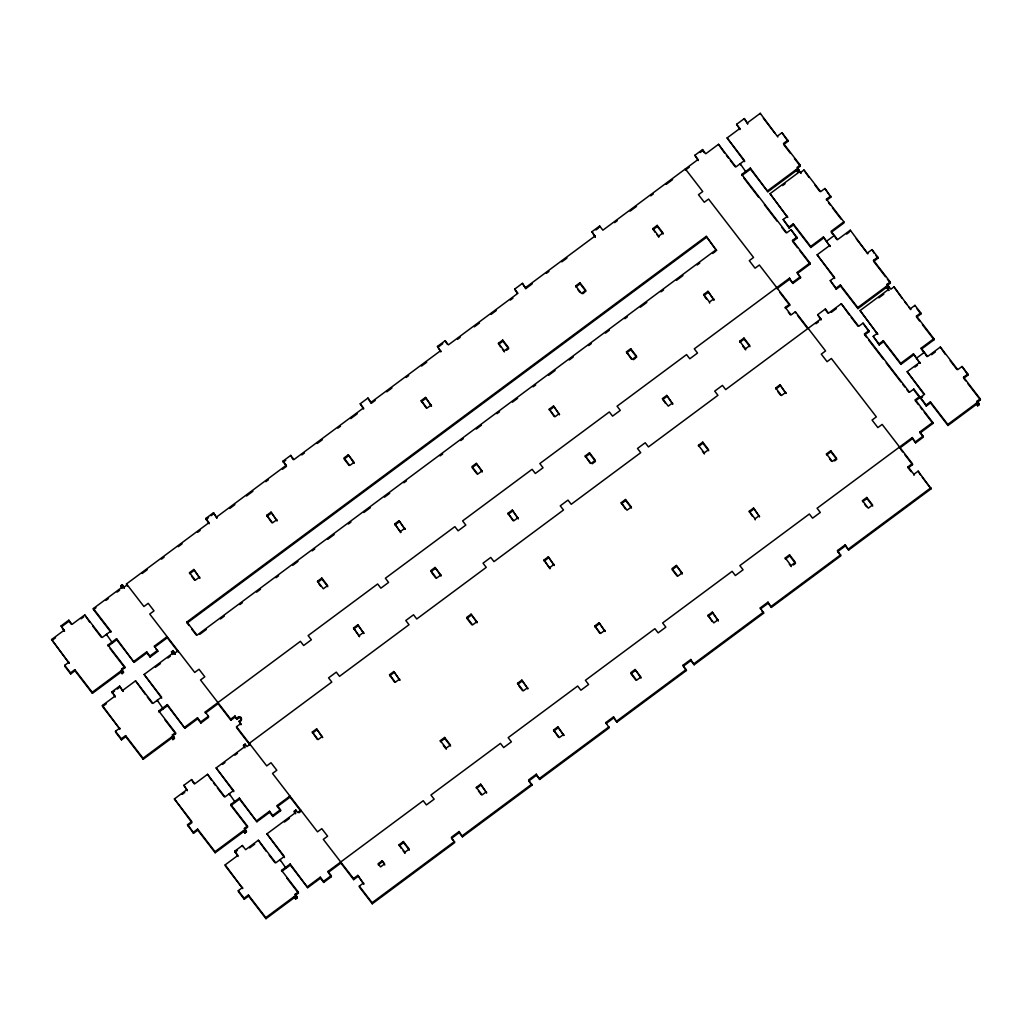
<?xml version="1.0" encoding="UTF-8"?>
<svg xmlns="http://www.w3.org/2000/svg" width="1032" height="1032" viewBox="0 0 1032 1032"><rect width="100%" height="100%" fill="white"/><g stroke="black" fill="none" stroke-linecap="round" stroke-linejoin="round"><path stroke-width="1.5" d="M61.094 625.908L64.474 631.171L61.094 625.908L68.822 620.18L72.047 624.36L84.766 614.917L102.181 637.518L110.759 631.145L93.344 608.545L121.879 587.35L120.718 585.853L122.266 584.705L124.304 588.227L122.266 584.705M209.161 523.74L205.768 518.477L213.495 512.736L216.875 518L213.495 512.736M282.523 469.263L286.393 466.387L283 461.123L290.727 455.396L293.952 459.575L363.457 407.963L360.233 403.783L367.96 398.042L371.339 403.306L375.197 400.442M437.465 346.43L440.845 351.693L437.465 346.43L445.179 340.702L448.404 344.882L517.922 293.269L514.697 289.089L522.411 283.349L525.804 288.612L532.228 283.839M591.917 231.736L595.309 236.999L591.917 231.736L599.644 226.008L602.869 230.188L698.071 159.496L694.846 155.303L702.573 149.576L705.798 153.755L718.517 144.312L735.932 166.913L744.511 160.541L727.108 137.94L739.828 128.497L736.603 124.304L744.317 118.577L747.71 123.84L744.317 118.577M62.539 626.024L68.976 621.251L68.822 620.18M205.936 519.56L208.503 517.638M211.083 515.729L213.65 513.82M283.168 462.207L285.735 460.298M438.91 346.558L442.767 343.682M595.941 229.942L598.521 228.033M700.16 152.555L702.727 150.646L702.573 149.576M51.6 639.543L69.17 663.228L51.6 639.543L64.319 630.101M126.678 584.989L126.51 583.918L208.993 522.669L205.768 518.477M216.72 516.929L286.225 465.316L283 461.123M371.185 402.235L440.69 350.622M525.636 287.541L595.142 235.928M747.542 122.756L760.262 113.314L777.844 136.998M53.032 639.672L55.573 637.789M81.102 618.826L83.656 616.93M110.759 631.145L110.914 632.229L93.512 609.615L95.989 607.771M105.909 600.405L108.399 598.56M117.08 592.123L119.557 590.278M142.132 573.508L147.292 569.677M161.469 559.15L164.049 557.241M178.226 546.715L182.096 543.838M197.564 532.357L200.131 530.435M229.749 508.453L234.896 504.622M246.48 496.018L252.917 491.245M265.792 481.686L268.372 479.777M301.834 454.918L304.401 453.009M317.276 443.45L322.423 439.632M337.877 428.164L340.444 426.255M350.751 418.605L357.175 413.819M386.781 391.838L391.928 388.019M406.092 377.506L408.672 375.596M421.533 366.038L426.693 362.206M457.576 339.27L460.156 337.361M474.307 326.847L479.467 323.029M491.051 314.425L496.198 310.593M510.35 300.08L512.93 298.171M546.392 273.325L548.972 271.416M561.834 261.857L566.994 258.026M614.633 222.654L617.201 220.745M630.088 211.173L636.538 206.387M650.715 195.861L653.295 193.939M666.182 184.367L672.632 179.581M686.783 169.067L689.324 167.184M124.15 587.144L127.233 584.86L127.4 585.931M70.692 673.948L70.524 672.864L74.82 669.678L74.975 670.761L70.692 673.948L64.887 666.414L64.719 665.33L69.015 662.144M193.964 570.554L189.669 573.74L189.514 572.67L193.81 569.483L199.769 578.088L193.81 569.483M271.738 522.669L266.746 515.316L271.029 512.13L277.002 520.747L271.029 512.13M348.261 454.79L343.978 457.976L349.771 465.509L354.066 462.323L348.261 454.79L354.221 463.394M426.203 407.975L421.198 400.622L425.494 397.436L431.453 406.053L425.494 397.436M500.52 346.868L498.43 343.282L502.726 340.096L508.531 347.629L504.235 350.815L504.39 351.886L502.455 349.371M575.663 285.929L579.958 282.742L585.75 290.276L581.467 293.462L575.663 285.929L575.817 286.999L580.113 283.813L579.958 282.742M654.985 232.174L652.895 228.575L657.178 225.389L662.983 232.935L658.7 236.122L658.855 237.192L656.92 234.677M777.677 135.914L781.972 132.728L787.777 140.262L787.932 141.345L783.649 144.532L790.512 153.446M266.901 516.4L271.197 513.214M348.416 455.86L344.133 459.047L348.971 465.329M421.366 401.706L425.648 398.52M498.585 344.353L502.881 341.166L502.726 340.096M653.05 229.659L657.345 226.472L657.178 225.389M116.564 638.679L116.719 639.763L108.141 646.135L107.986 645.052L116.564 638.679L134.134 662.363L146.854 652.921L146.699 651.837L133.979 661.28M199.615 577.017L195.319 580.203L189.514 572.67M276.834 519.664L272.551 522.85L266.746 515.316M431.299 404.97L427.003 408.156L421.198 400.622M750.316 168.074L750.483 169.158L741.892 175.53L741.737 174.447L750.316 168.074L767.898 191.759L796.42 170.577L796.265 169.493L767.731 190.688M787.777 140.262L783.482 143.448L800.174 165.107L800.329 166.191L797.246 168.487L801.013 173.376L797.078 167.403L800.174 165.107M506.544 350.3L508.686 348.7L502.881 341.166M582.693 293.746L584.847 292.146M124.666 666.711L124.833 667.794L121.737 670.091L121.583 669.007L124.666 666.711L107.986 645.052M120.757 671.097L120.925 672.18L92.39 693.362L92.235 692.279L120.757 671.097L122.086 673.677L123.634 672.529L121.583 669.007M154.426 646.096L167.145 636.654L167.3 637.737L154.581 647.18L154.426 646.096L157.806 651.373L150.079 657.1L146.854 652.921M188.882 625.469L186.882 621.999L706.249 236.341L716.569 250.595L706.249 236.341M187.037 623.083L706.404 237.412M121.918 672.606L123.466 671.458M770.053 193.694L787.622 217.378L770.053 193.694L798.587 172.512L796.265 169.493M782.617 185.566L785.094 183.722M800.858 172.305L803.941 170.009L820.634 191.668L824.929 188.482L830.889 197.099L826.593 200.285L826.438 199.202L830.734 196.016M150.079 657.1L149.924 656.029L157.651 650.289M115.274 697.103L111.882 691.84L119.609 686.099L122.989 691.363L119.609 686.099M112.049 692.911L114.617 691.001M117.197 689.092L119.764 687.183M171.505 651.773L172.821 654.365L171.505 651.773L173.054 650.624L175.092 654.159L173.054 650.624M102.387 705.475L119.957 729.147L102.542 706.546L102.387 705.475L115.107 696.019L111.882 691.84M122.834 690.292L135.553 680.836L152.968 703.45L161.547 697.077L144.132 674.464L172.666 653.282M716.402 249.525L197.035 635.183L186.882 621.999M103.819 705.604L106.361 703.708M155.458 667.253L160.424 663.576M167.868 658.042L170.345 656.197M199.782 634.345L206.245 629.546M220.448 618.994L224.331 616.117M239.837 604.61L242.417 602.688M256.633 592.136L260.503 589.259M276.008 577.739L278.588 575.817M292.804 565.265L297.964 561.434M312.18 550.882L314.76 548.96M327.686 539.362L334.149 534.576M348.352 524.024L350.945 522.102M363.857 512.504L370.32 507.705M384.536 497.153L389.696 493.322M403.912 482.77L406.492 480.848M440.083 455.899L442.676 453.99M460.762 440.548L463.342 438.639M476.255 429.041L481.428 425.21M496.934 413.69L499.514 411.768M512.44 402.183L517.6 398.339M533.105 386.832L535.685 384.91M548.611 375.313L555.074 370.527M569.277 359.962L573.16 357.085M588.666 345.578L591.246 343.656M605.462 333.104L609.332 330.227M624.837 318.72L627.417 316.798M640.343 307.201L646.806 302.402M661.009 291.85L663.602 289.94M676.515 280.343L682.978 275.544M697.181 264.992L699.773 263.07M712.686 253.472L715.279 251.563M174.937 653.075L178.033 650.779M789.145 228.098L788.977 227.014L793.273 223.828L793.427 224.911L789.145 228.098L783.172 219.481L787.468 216.294M121.479 739.867L121.312 738.796L125.607 735.61L125.762 736.68L121.479 739.867L115.674 732.333L115.507 731.262L119.802 728.076M317.534 581.248L321.816 578.062L327.621 585.596L323.339 588.782L317.534 581.248L317.688 582.319L321.984 579.133L321.816 578.062M394.766 523.895L400.726 532.512L394.766 523.895L399.049 520.708L405.021 529.326L399.049 520.708M476.281 463.368L471.985 466.554L477.79 474.088L482.086 470.902L476.281 463.368L482.241 471.972L482.086 470.902M554.223 416.554L549.217 409.201L553.513 406.015L559.473 414.632L553.513 406.015M626.45 351.86L630.745 348.674L636.551 356.208L632.255 359.394L626.45 351.86L631.442 359.213M708.133 292.404L703.837 295.591L703.682 294.507L707.965 291.321L713.938 299.938L707.965 291.321M797.53 247.732L792.692 241.449L796.975 238.263L796.82 237.192L791.015 229.659L786.719 232.845L741.737 174.447M394.921 524.978L399.216 521.792M476.436 464.439L472.153 467.625L476.99 473.907M549.385 410.285L553.668 407.098M626.605 352.931L630.9 349.745L630.745 348.674M167.352 704.611L167.506 705.682L158.928 712.054L158.773 710.983L167.352 704.611L184.922 728.295L197.654 718.84L197.486 717.769L184.767 727.212M400.571 531.428L404.854 528.242M559.318 413.548L555.023 416.735L549.217 409.201M709.642 303.124L709.487 302.041L713.77 298.854M792.692 241.449L792.524 240.379L796.82 237.192M633.48 359.678L635.635 358.078M823.562 238.07L810.842 247.512L810.688 246.442L823.407 236.986L830.012 246.442L823.407 236.986M826.438 199.202L843.853 221.815L831.134 231.258L837.584 239.63L850.303 230.188L867.873 253.859L856.263 238.792M834.707 278.485L817.138 254.814L829.857 245.358M846.64 234.096L849.194 232.2M171.712 738.099L143.177 759.294L143.022 758.21L171.557 737.029L172.873 739.609L174.421 738.461L172.37 734.939L175.466 732.643L158.773 710.983M172.525 736.01L175.621 733.713L175.466 732.643M217.933 702.586L218.087 703.656L205.368 713.112L205.213 712.028L300.415 641.336L303.64 645.516L311.367 639.788L308.142 635.596L377.648 583.983L380.873 588.176L388.6 582.435L385.375 578.255L454.88 526.643L458.105 530.822L465.819 525.095L462.607 520.902L532.112 469.289L535.337 473.482L543.051 467.741L539.826 463.562L609.332 411.949L612.557 416.128L620.284 410.388L617.059 406.208L686.564 354.595L689.789 358.775L697.516 353.047L694.291 348.855L789.493 278.163L792.886 283.426L800.6 277.698L797.22 272.422L809.939 262.979L792.524 240.379M789.493 278.163L789.661 279.246L776.928 288.689L776.774 287.606M809.939 262.979L810.094 264.063L797.375 273.506L797.22 272.422M172.873 739.609L172.718 738.538L174.253 737.39L172.37 734.939M208.438 716.221L208.593 717.292L200.879 723.032L200.711 721.948L208.438 716.221L205.213 712.028M792.718 282.355L800.445 276.615M235.012 716.002L235.167 717.072L230.871 720.259L230.716 719.175L235.012 716.002L236.909 719.33L238.457 718.182L238.302 717.111A1.935 1.896 -8.4 0 1 240.998 717.472A1.935 1.896 -8.4 0 1 240.611 720.117L240.779 721.2M353.537 627.985L359.497 636.589L353.537 627.985L357.82 624.799L363.793 633.403L357.82 624.799M435.053 567.445L430.77 570.632L436.575 578.165L440.858 574.979L435.053 567.445L441.025 576.062L440.858 574.979M512.994 520.644L507.989 513.291L512.285 510.105L518.245 518.709L512.285 510.105M585.221 455.938L589.517 452.751L595.322 460.285L591.026 463.471L585.221 455.938L590.214 463.291M665.511 403.435L662.454 398.597L666.749 395.411L672.709 404.015L666.749 395.411M743.969 338.057L744.137 339.141L739.841 342.327L739.686 341.244L743.969 338.057L749.774 345.591L745.491 348.777L745.646 349.861L742.743 346.094M789.557 304.208L789.725 305.279L785.429 308.465L785.275 307.394L789.557 304.208L759.358 265.005L755.076 268.191L749.271 260.657L753.553 257.471L708.571 199.073L704.288 202.259L698.483 194.725L702.766 191.539L685.351 168.938L685.519 170.022M353.692 629.056L357.988 625.869M430.925 571.715L435.22 568.529M508.157 514.362L512.44 511.175M585.389 457.021L589.672 453.835L589.517 452.751M662.608 399.668L666.904 396.482M236.754 718.259L238.302 717.111M836.217 289.218L836.062 288.134L840.358 284.948L840.512 286.032L836.217 289.218L830.257 280.601L834.553 277.415L817.138 254.814M867.718 252.788L872.001 249.602L877.806 257.136L877.974 258.206L873.678 261.393L885.456 276.692M239.076 721.265L240.972 724.606L239.076 721.265L240.611 720.117M866.648 337.464L864.7 334.923L868.983 331.736L868.828 330.666L863.023 323.132L858.727 326.318L841.312 303.705L828.593 313.16L825.368 308.968L817.654 314.708L820.879 318.888L725.664 389.593L722.439 385.4L714.712 391.141L717.937 395.32L648.431 446.933L645.206 442.754L637.492 448.481L640.717 452.674L571.212 504.287L567.987 500.094L560.26 505.835L563.485 510.014L493.98 561.627L490.755 557.448L483.028 563.175L486.253 567.368L416.747 618.981L413.522 614.788L405.795 620.529L409.02 624.721L339.515 676.334L336.29 672.142L328.576 677.882L331.801 682.062L249.305 743.311L249.473 744.394L236.676 727.792L236.522 726.722L240.817 723.535M359.342 635.519L363.625 632.332M518.09 517.638L513.794 520.825L507.989 513.291M672.554 402.944L668.259 406.131L662.454 398.597M911.127 471.637L908.224 467.87L912.52 464.684L912.353 463.6L882.154 424.41L877.871 427.596L872.066 420.063L876.349 416.876L831.366 358.478L827.083 361.664L821.279 354.131L825.561 350.945L795.362 311.741L791.08 314.928L785.275 307.394M592.265 463.755L595.477 461.368M873.678 261.393L873.524 260.322L877.806 257.136M183.89 785.313L187.282 790.577L183.89 785.313L191.617 779.573L194.842 783.765L207.561 774.31L224.976 796.923L233.555 790.551L216.14 767.937L244.674 746.755L243.513 745.246L245.061 744.098L246.945 746.549L250.041 744.253L250.195 745.336M244.674 746.755L244.829 747.826L243.668 746.329L245.216 745.181L245.061 744.098M190.997 821.369L174.395 798.936L187.115 789.493M182.187 794.356L184.728 792.46M222.499 764.415L224.989 762.571M234.909 755.205L237.386 753.36M815.938 323.751L818.492 321.855M831.302 312.348L836.384 308.568M887.623 288.947L887.456 287.876L889.004 286.728L889.158 287.799L887.12 284.277L890.203 281.981L873.524 260.322M887.275 285.361L890.371 283.065L890.203 281.981M886.462 287.438L857.927 308.632L857.773 307.549L886.294 286.367L888.784 290.456L886.294 286.367M860.095 310.567L877.664 334.252L860.095 310.567L888.617 289.386M878.851 297.822L883.818 294.146M908.87 307.072L910.83 309.626L893.983 286.883L890.887 289.179L887.12 284.277M193.487 833.34L193.319 832.269L197.615 829.083L197.77 830.154L193.487 833.34L187.514 824.736L191.81 821.549L174.395 798.936M317.301 739.428L312.309 732.062L316.605 728.876L322.565 737.493L316.605 728.876M394.534 682.075L389.541 674.722L393.824 671.535L399.797 680.14L393.824 671.535M471.056 614.182L466.774 617.368L472.579 624.902L476.861 621.716L471.056 614.182L477.029 622.799L476.861 621.716M543.993 560.028L549.966 568.632L543.993 560.028L548.289 556.841L554.249 565.446L548.289 556.841M621.225 502.674L625.521 499.488L631.326 507.022L627.03 510.208L621.225 502.674L625.25 508.776M702.753 442.148L702.908 443.218L698.612 446.405L698.458 445.334L702.753 442.148L708.558 449.681L704.263 452.867L704.417 453.938L702.482 451.423M780.14 385.865L775.845 389.051L775.69 387.98L779.973 384.794L785.945 393.411L779.973 384.794M187.682 825.806L191.965 822.62M312.464 733.146L316.76 729.959M389.696 675.792L393.992 672.606M471.224 615.265L466.928 618.452L471.766 624.721M544.161 561.098L548.443 557.912M621.393 503.758L625.676 500.572L625.521 499.488M246.648 825.923L230.936 805.528L230.781 804.457L239.36 798.084L256.929 821.756L269.649 812.313L269.494 811.242L256.775 820.685M322.41 736.409L318.114 739.596L312.309 732.062M399.629 679.069L395.346 682.255L389.541 674.722M549.798 567.561L554.094 564.375M785.778 392.328L781.495 395.514L775.69 387.98M864.7 334.923L864.532 333.852L868.828 330.666M230.936 805.528L239.514 799.155L239.36 798.084M879.174 344.972L879.019 343.888L883.302 340.702L883.469 341.786L879.174 344.972L873.214 336.355L877.497 333.168M910.663 308.542L914.958 305.356L920.763 312.889L920.918 313.973L916.635 317.159L919.538 320.926M916.635 317.159L916.468 316.076L920.763 312.889M243.72 831.573L215.185 852.755L215.03 851.684L243.565 830.502L244.881 833.082L246.429 831.934L244.378 828.412L247.474 826.116L230.781 804.457M244.532 829.483L247.628 827.187L247.474 826.116M277.376 806.585L277.221 805.502L289.94 796.059L290.095 797.13L277.376 806.585L280.601 810.765L272.874 816.506L269.649 812.313M244.881 833.082L244.726 831.998L246.261 830.85L244.378 828.412M272.874 816.506L272.719 815.422L280.446 809.694L277.221 805.502M238.07 856.496L234.677 851.232L242.404 845.505L245.629 849.684L258.348 840.242L275.763 862.842L284.342 856.47L266.927 833.869L295.462 812.687L294.301 811.178L295.849 810.03L297.732 812.481L300.828 810.184M234.845 852.316L237.412 850.407M295.462 812.687L295.629 813.758L294.468 812.249L296.003 811.1L295.849 810.03M225.182 864.868L242.752 888.552L225.35 865.951L225.182 864.868L237.902 855.425L234.677 851.232M913.604 354.943L900.884 364.386L900.717 363.303L913.436 353.86L920.054 363.316L913.436 353.86M933.883 338.677L934.05 339.76L921.318 349.203L921.163 348.132L933.883 338.677L916.468 316.076M249.602 847.93L254.698 844.15M284.458 822.053L289.424 818.363M298.919 812.79L300.983 811.255M923.769 394.108L907.167 371.675L919.886 362.232M965.681 380.821L963.707 378.267L968.003 375.08L967.848 374.01L962.043 366.476L957.748 369.662L940.333 347.049L927.613 356.504L921.163 348.132M914.958 367.095L917.5 365.199M931.586 354.737L935.405 351.912M244.274 899.272L244.107 898.188L248.402 895.002L248.557 896.086L244.274 899.272L238.469 891.738L238.302 890.655L242.597 887.468M440.329 740.641L444.624 737.454L450.429 745.001L446.134 748.187L440.329 740.641L440.483 741.724L444.779 738.538L444.624 737.454M522.011 681.184L517.716 684.371L517.561 683.3L521.844 680.114L527.816 688.718L521.844 680.114M599.785 633.313L594.793 625.947L599.076 622.76L605.036 631.378L599.076 622.76M676.308 565.42L672.013 568.606L677.818 576.14L682.113 572.953L676.308 565.42L682.268 574.024L682.113 572.953M752.302 516.103L749.245 511.253L753.541 508.067L759.5 516.684L753.541 508.067M826.477 453.912L830.773 450.726L836.565 458.26L832.282 461.446L826.477 453.912L826.632 454.983L830.928 451.797L830.773 450.726M918.39 404.621L915.487 400.855L919.77 397.668L919.615 396.598L913.81 389.051L909.514 392.237L864.532 333.852M594.948 627.03L599.231 623.844M676.463 566.491L672.18 569.677L677.018 575.959M749.4 512.336L753.695 509.15M290.147 864.003L290.315 865.087L281.723 871.459L281.568 870.376L290.147 864.003L307.717 887.688L320.449 878.245L320.281 877.161L307.562 886.617M527.649 687.647L523.366 690.834L517.561 683.3M604.881 630.294L600.585 633.48L594.793 625.947M755.205 519.87L755.05 518.786L759.346 515.6M915.487 400.855L915.319 399.771L919.615 396.598M834.578 460.93L836.733 459.33L830.928 451.797M926.259 406.079L926.091 405.008L930.387 401.822L930.542 402.893L926.259 406.079L920.286 397.475L924.582 394.288L907.167 371.675M920.454 398.546L922.595 396.959M963.707 378.267L963.553 377.196L967.848 374.01M294.507 897.505L265.972 918.686L265.817 917.616L294.352 896.421L295.668 899.014L297.216 897.866L295.165 894.331L298.261 892.048L281.568 870.376M295.32 895.415L298.416 893.119L298.261 892.048M340.728 861.978L340.882 863.062L328.163 872.504L328.008 871.434L423.21 800.729L426.435 804.921L434.162 799.181L430.937 795.001L500.443 743.388L503.668 747.568L511.395 741.84L508.17 737.648L577.675 686.035L580.9 690.227L588.627 684.487L585.402 680.307L654.907 628.694L658.132 632.874L665.846 627.146L662.621 622.954L732.139 571.341L735.352 575.534L743.079 569.793L739.854 565.613L809.359 514L812.584 518.18L820.311 512.44L817.086 508.26L912.288 437.568L915.681 442.831L923.395 437.091L920.015 431.827L932.734 422.385L915.319 399.771M912.288 437.568L912.456 438.639L899.736 448.082L899.569 447.011M922.595 436.046L920.17 432.911L932.902 423.455L932.734 422.385M295.668 899.014L295.513 897.93L297.048 896.782L295.165 894.331M331.233 875.613L331.388 876.697L323.674 882.424L323.506 881.354L331.233 875.613L328.008 871.434M915.513 441.748L923.24 436.02M976.491 404.312L947.957 425.507L947.802 424.423L976.337 403.241L977.652 405.821L979.2 404.673L977.149 401.151L980.245 398.855L963.553 377.196M977.317 402.222L980.4 399.926L980.245 398.855M977.652 405.821L977.498 404.738L979.033 403.602L977.149 401.151M357.962 876.478L353.679 879.664L353.512 878.58L357.807 875.394L363.767 884.011L357.807 875.394M401.19 848.317L399.1 844.731L403.396 841.544L409.201 849.078L404.905 852.264L405.06 853.335L403.125 850.832M480.783 785.275L476.487 788.461L476.333 787.377L480.628 784.191L486.588 792.808L480.628 784.191M558.557 737.39L553.565 730.037L557.848 726.851L563.82 735.455L557.848 726.851M635.08 669.497L630.797 672.683L636.589 680.217L640.885 677.031L635.08 669.497L641.04 678.114M712.054 621.445L708.017 615.343L712.312 612.157L718.272 620.761L712.312 612.157M785.249 557.99L789.544 554.803L795.349 562.337L791.054 565.523L785.249 557.99L785.404 559.073L789.699 555.887L789.544 554.803M862.481 500.649L866.777 497.463L872.569 504.996L868.286 508.183L862.481 500.649L862.636 501.72L866.932 498.533L866.777 497.463M908.224 467.87L908.07 466.787L912.353 463.6M399.255 845.801L403.551 842.615L403.396 841.544M553.72 731.108L558.015 727.921M635.235 670.581L630.952 673.767L635.789 680.036M708.184 616.414L712.467 613.227M382.163 860.74L378.112 863.758L380.55 866.919L384.601 863.9L382.163 860.74L384.755 864.984M378.267 864.829L382.317 861.823M914.029 475.404L913.875 474.333L918.158 471.147L931.109 488.82L848.627 550.069L845.234 544.806L837.52 550.533L840.899 555.797L771.394 607.409L768.002 602.146L760.287 607.887L763.667 613.15L694.162 664.763L690.782 659.5L683.055 665.227L686.435 670.49L616.93 722.103L613.55 716.84L605.823 722.581L609.215 727.844L539.697 779.457L536.317 774.193L528.59 779.934L531.983 785.197L462.478 836.81L459.085 831.547L451.371 837.274L454.751 842.538L372.268 903.787L359.484 887.197L359.317 886.114L363.612 882.928M486.433 791.725L482.137 794.911L476.333 787.377M563.653 734.384L559.37 737.57L553.565 730.037M718.117 619.69L713.822 622.877L708.017 615.343M793.363 565.007L795.504 563.42L789.699 555.887M459.085 831.547L459.253 832.618L451.526 838.358L453.138 840.448M536.317 774.193L536.472 775.264L528.758 781.005L531.983 785.197M613.55 716.84L613.705 717.924L605.99 723.651L605.823 722.581M690.782 659.5L690.937 660.57L683.21 666.311L683.055 665.227M768.002 602.146L768.169 603.23L760.442 608.957L760.287 607.887M840.087 554.752L837.674 551.617L845.402 545.876L845.234 544.806M372.268 903.787L372.101 902.716L454.596 841.467M462.31 835.727L531.815 784.114M539.543 778.373L609.048 726.76M616.775 721.033L686.28 669.42M694.007 663.679L763.512 612.066M771.227 606.339L840.745 554.726M848.459 548.985L930.954 487.736M787.932 141.345L781.972 132.728M830.889 197.099L824.929 188.482M874.104 253.188L872.001 249.602M876.039 255.704L877.974 258.206M917.048 308.942L920.918 313.973M968.003 375.08L962.043 366.476M763.332 118.151L774.942 133.231M794.447 158.541L800.329 166.191M809.011 177.452L803.941 170.009M814.906 185.102L819.808 191.475M828.528 202.801L830.463 205.304M832.398 207.819L841.106 219.119M887.417 279.233L890.371 283.065M901.994 298.158L893.983 286.883M904.935 301.976L906.896 304.517M922.44 324.693L934.05 339.76M945.338 354.415L940.333 347.049M950.162 360.684L956.935 369.482M967.642 383.362L980.4 399.926M976.337 403.241L977.498 404.738M796.42 170.577L797.581 172.073L797.426 171.002L798.974 169.854L799.129 170.938M832.901 234.432L831.289 232.329L844.008 222.886L843.853 221.815M835.327 237.566L836.939 239.656M922.131 350.248L923.743 352.351M925.356 354.44L926.968 356.53M793.273 223.828L810.688 246.442M840.358 284.948L857.773 307.549M883.302 340.702L900.717 363.303M930.387 401.822L947.802 424.423M744.678 161.624L727.108 137.94M750.483 169.158L767.898 191.759M793.427 224.911L810.842 247.512M840.512 286.032L857.927 308.632M883.469 341.786L900.884 364.386M930.542 402.893L947.957 425.507M783.172 219.481L788.977 227.014M830.257 280.601L836.062 288.134M873.214 336.355L879.019 343.888M920.286 397.475L926.091 405.008M796.975 238.263L791.015 229.659M868.983 331.736L863.023 323.132M914.933 391.386L919.77 397.668M724.49 152.929L718.517 144.312M726.425 155.432L728.36 157.948M730.295 160.463L735.119 166.733M743.853 178.072L758.52 197.112M764.389 204.723L777.109 221.222M781.998 227.569L785.907 232.651M799.452 250.247L810.094 264.063M849.22 314.837L841.312 303.705M851.155 317.34L857.927 326.138M868.609 340.005L883.276 359.046M886.204 362.851L900.872 381.892M902.832 384.433L904.793 386.974M906.741 389.515L908.702 392.057M920.325 407.137L922.26 409.639M924.195 412.155L932.902 423.455M702.727 150.646L704.34 152.736M798.188 274.551L800.6 277.698M826.335 311.096L827.948 313.186M698.238 160.566L694.846 155.303M789.661 279.246L792.886 283.426M912.456 438.639L915.681 442.831M779.882 292.52L789.725 305.279M797.491 315.366L807.321 328.137M900.717 449.359L902.678 451.913M904.651 454.467L912.52 464.684M920.286 474.772L918.158 471.147M922.26 477.326L931.109 488.82M908.07 466.787L913.875 474.333M788.332 312.232L790.267 314.747M657.345 226.472L663.15 234.006M744.137 339.141L749.942 346.675M866.932 498.533L872.737 506.067M652.895 228.575L658.7 236.122M703.682 294.507L709.487 302.041M739.686 341.244L745.491 348.777M704.804 296.842L706.739 299.357M777.78 391.567L780.682 395.333M829.534 458.75L831.469 461.265M864.571 504.235L866.506 506.738M845.402 545.876L848.627 550.069M580.113 283.813L585.918 291.359M630.9 349.745L636.705 357.278M702.908 443.218L708.713 450.752M698.458 445.334L704.263 452.867M749.245 511.253L755.05 518.786M577.752 289.515L579.687 292.03M789.274 564.091L791.209 566.607M525.804 288.612L522.411 283.349M768.169 603.23L771.394 607.409M517.264 293.307L514.697 289.089M762.055 611.06L763.667 613.15M589.672 453.835L594.509 460.104M625.676 500.572L631.481 508.105M498.43 343.282L504.235 350.815M446.959 343.875L445.179 340.702M690.937 660.57L694.162 664.763M684.023 667.356L686.435 670.49M371.339 403.306L367.96 398.042M613.705 717.924L616.93 722.103M431.892 572.966L435.762 577.997M518.683 685.635L522.553 690.653M291.695 457.524L293.307 459.614M536.472 775.264L539.697 779.457M321.984 579.133L327.789 586.666M444.779 738.538L450.584 746.072M318.656 583.583L320.591 586.086M443.386 745.491L446.288 749.258M478.422 790.976L481.325 794.743M459.253 832.618L462.478 836.81M403.551 842.615L409.356 850.149M399.1 844.731L404.905 852.264M191.604 576.256L194.506 580.023M191.655 629.068L196.274 635.067M235.167 717.072L236.909 719.33M126.51 583.918L143.925 606.519L148.221 603.333L154.026 610.867L149.73 614.053L194.713 672.451L199.008 669.265L204.813 676.798L200.518 679.985L230.716 719.175M236.522 726.722L266.72 765.912L271.016 762.725L276.821 770.272L272.525 773.445L317.508 831.844L321.803 828.657L327.608 836.191L323.313 839.377L353.512 878.58M359.317 886.114L372.101 902.716M166.513 636.705L178.252 651.94M218.087 703.656L230.871 720.259M289.308 796.111L301.047 811.346M340.882 863.062L353.679 879.664M156.193 649.27L157.806 651.373M328.976 873.549L331.388 876.697M146.699 651.837L149.924 656.029M197.486 717.769L200.711 721.948M269.494 811.242L272.719 815.422M320.281 877.161L323.506 881.354M197.654 718.84L200.879 723.032M320.449 878.245L323.674 882.424M116.719 639.763L134.134 662.363M161.714 698.148L144.132 674.464M167.506 705.682L184.922 728.295M239.514 799.155L256.929 821.756M284.51 857.553L266.927 833.869M290.315 865.087L307.717 887.688M89.758 622.27L84.766 614.917M92.661 626.037L101.368 637.337M110.102 648.677L124.833 667.794M145.383 694.471L135.553 680.836M147.318 696.987L152.156 703.269M164.823 719.704L175.621 733.713M211.586 780.411L207.561 774.31M213.521 782.927L215.456 785.442M217.391 787.945L224.163 796.743M266.243 851.361L258.348 840.242M269.146 855.128L274.951 862.662M286.638 877.832L298.416 893.119M171.557 737.029L172.718 738.538M243.565 830.502L244.726 831.998M294.352 896.421L295.513 897.93M120.925 672.18L122.086 673.677M68.976 621.251L71.401 624.386M192.584 781.701L194.197 783.791M74.82 669.678L92.235 692.279M125.607 735.61L143.022 758.21M197.615 829.083L215.03 851.684M248.402 895.002L265.817 917.616M74.975 670.761L92.39 693.362M125.762 736.68L143.177 759.294M197.77 830.154L215.185 852.755M248.557 896.086L265.972 918.686M64.719 665.33L70.524 672.864M115.507 731.262L121.312 738.796M187.514 824.736L193.319 832.269M238.302 890.655L244.107 898.188M979.033 403.602L979.2 404.673M924.543 353.395L924.388 352.312L916.661 358.052L916.829 359.123M914.958 305.356L915.113 306.44M913.81 389.051L913.965 390.135M920.015 431.827L920.17 432.911M850.303 230.188L850.458 231.258M834.514 236.522L834.359 235.438L826.632 241.178L826.787 242.249M825.368 308.968L825.536 310.051M820.879 318.888L821.033 319.972L817.654 314.708M837.52 550.533L837.674 551.617M795.362 311.741L795.53 312.825M760.262 113.314L760.429 114.384M739.828 128.497L739.983 129.568L736.603 124.304M746.188 172.344L740.228 163.727L740.383 164.81M599.644 226.008L599.798 227.079M363.457 407.963L363.612 409.046L360.233 403.783M290.727 455.396L290.882 456.467M286.225 465.316L286.393 466.387M294.301 811.178L294.468 812.249M297.048 896.782L297.216 897.866M280.446 809.694L280.601 810.765M286.019 868.273L280.059 859.656L280.214 860.74M243.513 745.246L243.668 746.329M246.261 830.85L246.429 831.934M242.404 845.505L242.559 846.575M233.555 790.551L233.722 791.621L216.14 767.937M235.232 802.341L229.272 793.737L229.427 794.808M191.617 779.573L191.771 780.656M174.253 737.39L174.421 738.461M163.224 708.868L157.264 700.264L157.419 701.334M121.879 587.35L122.034 588.433L120.718 585.853M112.436 642.949L106.464 634.332L106.631 635.402M93.344 608.545L93.512 609.615M238.457 718.182A1.935 1.896 -8.4 0 1 241.527 719.949"/></g></svg>
